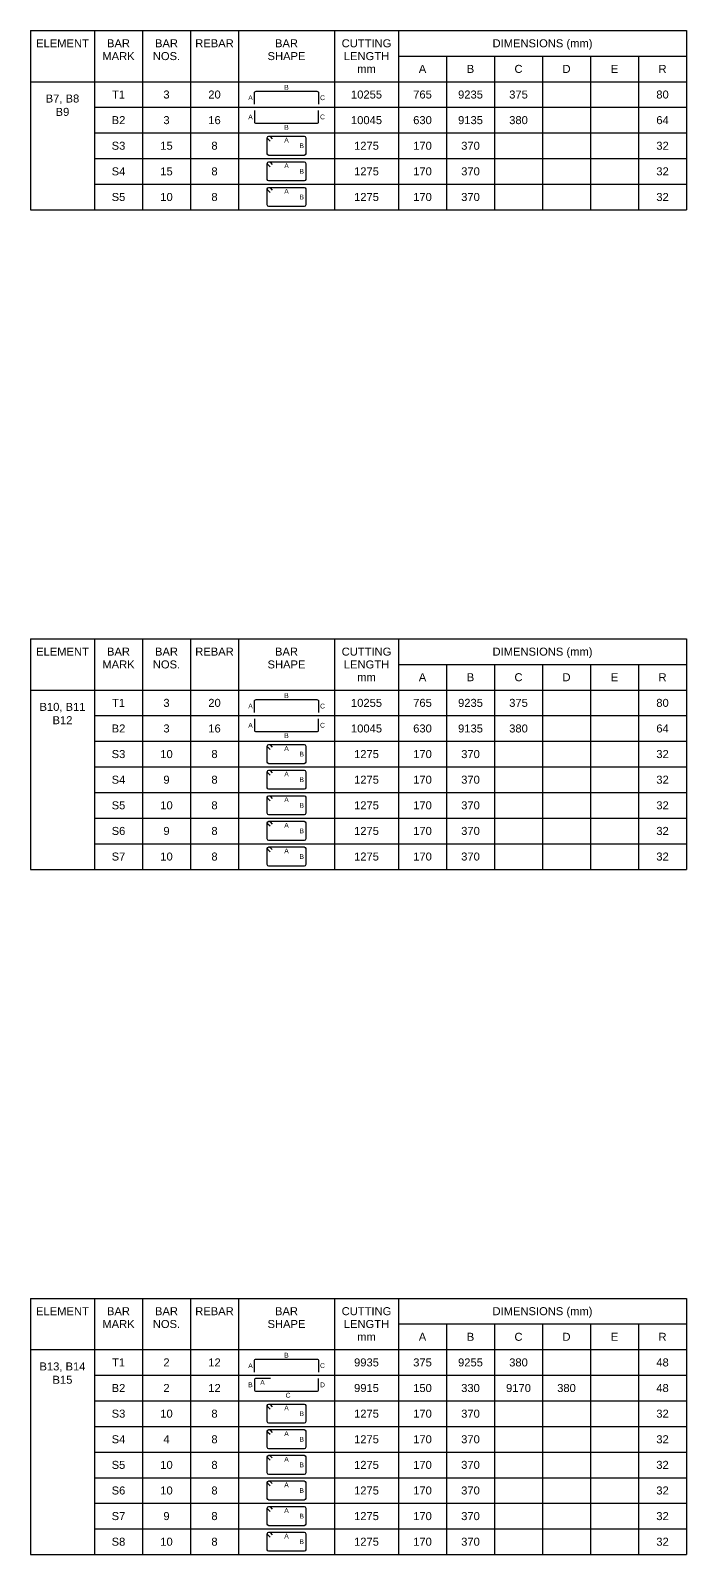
# Model space of a CAD drawing. Header units: inches. Extents: x -816171 to 9366335, y -450961 to 689132.
# Drawn here: x 4652819 to 4673319, y 267236 to 314836 of the extents above; entities that cross this region are included whole.
import ezdxf
from ezdxf.enums import TextEntityAlignment as Align

# ---------------------------------------------------------------- set-up
doc = ezdxf.new("R2010")
doc.units = ezdxf.units.IN
doc.header["$MEASUREMENT"] = 0
for name, color, linetype in [('Dimension', 31, 'Continuous'), ('Reinforcement', 130, 'Continuous'), ('Schedule Header', 4, 'Continuous'), ('Schedule Line', 60, 'Continuous'), ('Text', 31, 'Continuous')]:
    doc.layers.add(name, color=color, linetype=linetype)
doc.styles.add('SC-SansSerif', font='SansSerif')

msp = doc.modelspace()

# ---------------------------------------------------------------- linework, layer by layer
at = {"layer": 'Reinforcement'}
for points in [[(4659819.34613, 312535.78156), (4659819.34613, 312885.78156, -0.5), (4659869.34613, 312935.78156), (4661769.34613, 312935.78156, -0.5), (4661819.34613, 312885.78156), (4661819.34613, 312535.78156)], [(4659819.34613, 312335.78156), (4659819.34613, 311985.78156, 0.5), (4659869.34613, 311935.78156), (4661769.34613, 311935.78156, 0.5), (4661819.34613, 311985.78156), (4661819.34613, 312335.78156)], [(4660304.70206, 311379.71574), (4660233.99099, 311450.42602, -0.1989123674), (4660219.34613, 311485.78156, -0.4142046237), (4660269.34613, 311535.78156, -0.1989044359), (4660304.70128, 311521.13709), (4660375.41234, 311450.4268)], [(4660304.70206, 310579.71574), (4660233.99099, 310650.42602, -0.1989123674), (4660219.34613, 310685.78156, -0.4142046237), (4660269.34613, 310735.78156, -0.1989044359), (4660304.70128, 310721.13709), (4660375.41234, 310650.4268)], [(4660304.70206, 309779.71574), (4660233.99099, 309850.42602, -0.1989123674), (4660219.34613, 309885.78156, -0.4142046237), (4660269.34613, 309935.78156, -0.1989044359), (4660304.70128, 309921.13709), (4660375.41234, 309850.4268)], [(4659819.34613, 293535.78156), (4659819.34613, 293885.78156, -0.5), (4659869.34613, 293935.78156), (4661769.34613, 293935.78156, -0.5), (4661819.34613, 293885.78156), (4661819.34613, 293535.78156)], [(4659819.34613, 293335.78156), (4659819.34613, 292985.78156, 0.5), (4659869.34613, 292935.78156), (4661769.34613, 292935.78156, 0.5), (4661819.34613, 292985.78156), (4661819.34613, 293335.78156)], [(4660304.70206, 292379.71574), (4660233.99099, 292450.42602, -0.1989123674), (4660219.34613, 292485.78156, -0.4142046237), (4660269.34613, 292535.78156, -0.1989044359), (4660304.70128, 292521.13709), (4660375.41234, 292450.4268)], [(4660304.70206, 291579.71574), (4660233.99099, 291650.42602, -0.1989123674), (4660219.34613, 291685.78156, -0.4142046237), (4660269.34613, 291735.78156, -0.1989044359), (4660304.70128, 291721.13709), (4660375.41234, 291650.4268)], [(4660304.70206, 290779.71574), (4660233.99099, 290850.42602, -0.1989123674), (4660219.34613, 290885.78156, -0.4142046237), (4660269.34613, 290935.78156, -0.1989044359), (4660304.70128, 290921.13709), (4660375.41234, 290850.4268)], [(4660304.70206, 289979.71574), (4660233.99099, 290050.42602, -0.1989123674), (4660219.34613, 290085.78156, -0.4142046237), (4660269.34613, 290135.78156, -0.1989044359), (4660304.70128, 290121.13709), (4660375.41234, 290050.4268)], [(4660304.70206, 289179.71574), (4660233.99099, 289250.42602, -0.1989123674), (4660219.34613, 289285.78156, -0.4142046237), (4660269.34613, 289335.78156, -0.1989044359), (4660304.70128, 289321.13709), (4660375.41234, 289250.4268)], [(4659818.85555, 272935.78156), (4659818.85555, 273285.78156, -0.5), (4659868.85555, 273335.78156), (4661768.85555, 273335.78156, -0.5), (4661818.85555, 273285.78156), (4661818.85555, 272935.78156)], [(4660318.85555, 272735.78156), (4659868.85555, 272735.78156, 0.5), (4659818.85555, 272685.78156), (4659818.85555, 272385.78156, 0.5), (4659868.85555, 272335.78156), (4661768.85555, 272335.78156, 0.5), (4661818.85555, 272385.78156), (4661818.85555, 272735.78156)], [(4660304.21147, 271779.71574), (4660233.5004, 271850.42602, -0.1989123674), (4660218.85555, 271885.78156, -0.4142046237), (4660268.85555, 271935.78156, -0.1989044359), (4660304.21069, 271921.13709), (4660374.92176, 271850.4268)], [(4660304.21147, 270979.71574), (4660233.5004, 271050.42602, -0.1989123674), (4660218.85555, 271085.78156, -0.4142046237), (4660268.85555, 271135.78156, -0.1989044359), (4660304.21069, 271121.13709), (4660374.92176, 271050.4268)], [(4660304.21147, 270179.71574), (4660233.5004, 270250.42602, -0.1989123674), (4660218.85555, 270285.78156, -0.4142046237), (4660268.85555, 270335.78156, -0.1989044359), (4660304.21069, 270321.13709), (4660374.92176, 270250.4268)], [(4660304.21147, 269379.71574), (4660233.5004, 269450.42602, -0.1989123674), (4660218.85555, 269485.78156, -0.4142046237), (4660268.85555, 269535.78156, -0.1989044359), (4660304.21069, 269521.13709), (4660374.92176, 269450.4268)], [(4660304.21147, 268579.71574), (4660233.5004, 268650.42602, -0.1989123674), (4660218.85555, 268685.78156, -0.4142046237), (4660268.85555, 268735.78156, -0.1989044359), (4660304.21069, 268721.13709), (4660374.92176, 268650.4268)], [(4660304.21147, 267779.71574), (4660233.5004, 267850.42602, -0.1989123674), (4660218.85555, 267885.78156, -0.4142046237), (4660268.85555, 267935.78156, -0.1989044359), (4660304.21069, 267921.13709), (4660374.92176, 267850.4268)]]:
    msp.add_lwpolyline(points, format="xyb", dxfattribs=at)
for points in [[(4660219.34613, 311485.78156, -0.4142046237), (4660269.34613, 311535.78156), (4661369.34613, 311535.78156, -0.4142046237), (4661419.34613, 311485.78156), (4661419.34613, 310985.78156, -0.4142046237), (4661369.34613, 310935.78156), (4660269.34613, 310935.78156, -0.4142046237), (4660219.34613, 310985.78156)], [(4660219.34613, 310685.78156, -0.4142046237), (4660269.34613, 310735.78156), (4661369.34613, 310735.78156, -0.4142046237), (4661419.34613, 310685.78156), (4661419.34613, 310185.78156, -0.4142046237), (4661369.34613, 310135.78156), (4660269.34613, 310135.78156, -0.4142046237), (4660219.34613, 310185.78156)], [(4660219.34613, 309885.78156, -0.4142046237), (4660269.34613, 309935.78156), (4661369.34613, 309935.78156, -0.4142046237), (4661419.34613, 309885.78156), (4661419.34613, 309385.78156, -0.4142046237), (4661369.34613, 309335.78156), (4660269.34613, 309335.78156, -0.4142046237), (4660219.34613, 309385.78156)], [(4660219.34613, 292485.78156, -0.4142046237), (4660269.34613, 292535.78156), (4661369.34613, 292535.78156, -0.4142046237), (4661419.34613, 292485.78156), (4661419.34613, 291985.78156, -0.4142046237), (4661369.34613, 291935.78156), (4660269.34613, 291935.78156, -0.4142046237), (4660219.34613, 291985.78156)], [(4660219.34613, 291685.78156, -0.4142046237), (4660269.34613, 291735.78156), (4661369.34613, 291735.78156, -0.4142046237), (4661419.34613, 291685.78156), (4661419.34613, 291185.78156, -0.4142046237), (4661369.34613, 291135.78156), (4660269.34613, 291135.78156, -0.4142046237), (4660219.34613, 291185.78156)], [(4660219.34613, 290885.78156, -0.4142046237), (4660269.34613, 290935.78156), (4661369.34613, 290935.78156, -0.4142046237), (4661419.34613, 290885.78156), (4661419.34613, 290385.78156, -0.4142046237), (4661369.34613, 290335.78156), (4660269.34613, 290335.78156, -0.4142046237), (4660219.34613, 290385.78156)], [(4660219.34613, 290085.78156, -0.4142046237), (4660269.34613, 290135.78156), (4661369.34613, 290135.78156, -0.4142046237), (4661419.34613, 290085.78156), (4661419.34613, 289585.78156, -0.4142046237), (4661369.34613, 289535.78156), (4660269.34613, 289535.78156, -0.4142046237), (4660219.34613, 289585.78156)], [(4660219.34613, 289285.78156, -0.4142046237), (4660269.34613, 289335.78156), (4661369.34613, 289335.78156, -0.4142046237), (4661419.34613, 289285.78156), (4661419.34613, 288785.78156, -0.4142046237), (4661369.34613, 288735.78156), (4660269.34613, 288735.78156, -0.4142046237), (4660219.34613, 288785.78156)], [(4660218.85555, 271885.78156, -0.4142046237), (4660268.85555, 271935.78156), (4661368.85555, 271935.78156, -0.4142046237), (4661418.85555, 271885.78156), (4661418.85555, 271385.78156, -0.4142046237), (4661368.85555, 271335.78156), (4660268.85555, 271335.78156, -0.4142046237), (4660218.85555, 271385.78156)], [(4660218.85555, 271085.78156, -0.4142046237), (4660268.85555, 271135.78156), (4661368.85555, 271135.78156, -0.4142046237), (4661418.85555, 271085.78156), (4661418.85555, 270585.78156, -0.4142046237), (4661368.85555, 270535.78156), (4660268.85555, 270535.78156, -0.4142046237), (4660218.85555, 270585.78156)], [(4660218.85555, 270285.78156, -0.4142046237), (4660268.85555, 270335.78156), (4661368.85555, 270335.78156, -0.4142046237), (4661418.85555, 270285.78156), (4661418.85555, 269785.78156, -0.4142046237), (4661368.85555, 269735.78156), (4660268.85555, 269735.78156, -0.4142046237), (4660218.85555, 269785.78156)], [(4660218.85555, 269485.78156, -0.4142046237), (4660268.85555, 269535.78156), (4661368.85555, 269535.78156, -0.4142046237), (4661418.85555, 269485.78156), (4661418.85555, 268985.78156, -0.4142046237), (4661368.85555, 268935.78156), (4660268.85555, 268935.78156, -0.4142046237), (4660218.85555, 268985.78156)], [(4660218.85555, 268685.78156, -0.4142046237), (4660268.85555, 268735.78156), (4661368.85555, 268735.78156, -0.4142046237), (4661418.85555, 268685.78156), (4661418.85555, 268185.78156, -0.4142046237), (4661368.85555, 268135.78156), (4660268.85555, 268135.78156, -0.4142046237), (4660218.85555, 268185.78156)], [(4660218.85555, 267885.78156, -0.4142046237), (4660268.85555, 267935.78156), (4661368.85555, 267935.78156, -0.4142046237), (4661418.85555, 267885.78156), (4661418.85555, 267385.78156, -0.4142046237), (4661368.85555, 267335.78156), (4660268.85555, 267335.78156, -0.4142046237), (4660218.85555, 267385.78156)]]:
    msp.add_lwpolyline(points, format="xyb", close=True, dxfattribs=at)
at = {"layer": 'Schedule Line'}
for p, q in [((4652819.34613, 314835.78156), (4673319.34613, 314835.78156)), ((4652819.34613, 314835.78156), (4652819.34613, 309235.78156)), ((4654819.34613, 314835.78156), (4654819.34613, 309235.78156)), ((4656319.34613, 314835.78156), (4656319.34613, 309235.78156)), ((4657819.34613, 314835.78156), (4657819.34613, 309235.78156)), ((4659319.34613, 314835.78156), (4659319.34613, 309235.78156)), ((4662319.34613, 314835.78156), (4662319.34613, 309235.78156)), ((4664319.34613, 314835.78156), (4664319.34613, 309235.78156)), ((4673319.34613, 314835.78156), (4673319.34613, 309235.78156)), ((4664319.34613, 314035.78156), (4673319.34613, 314035.78156)), ((4665819.34613, 314035.78156), (4665819.34613, 309235.78156)), ((4667319.34613, 314035.78156), (4667319.34613, 309235.78156)), ((4668819.34613, 314035.78156), (4668819.34613, 309235.78156)), ((4670319.34613, 314035.78156), (4670319.34613, 309235.78156)), ((4671819.34613, 314035.78156), (4671819.34613, 309235.78156)), ((4652819.34613, 313235.78156), (4673319.34613, 313235.78156)), ((4654819.34613, 312435.78156), (4673319.34613, 312435.78156)), ((4654819.34613, 311635.78156), (4673319.34613, 311635.78156)), ((4654819.34613, 310835.78156), (4673319.34613, 310835.78156)), ((4654819.34613, 310035.78156), (4673319.34613, 310035.78156)), ((4652819.34613, 309235.78156), (4673319.34613, 309235.78156)), ((4654819.34613, 309235.78156), (4673319.34613, 309235.78156)), ((4652819.34613, 295835.78156), (4673319.34613, 295835.78156)), ((4652819.34613, 295835.78156), (4652819.34613, 288635.78156)), ((4654819.34613, 295835.78156), (4654819.34613, 288635.78156)), ((4656319.34613, 295835.78156), (4656319.34613, 288635.78156)), ((4657819.34613, 295835.78156), (4657819.34613, 288635.78156)), ((4659319.34613, 295835.78156), (4659319.34613, 288635.78156)), ((4662319.34613, 295835.78156), (4662319.34613, 288635.78156)), ((4664319.34613, 295835.78156), (4664319.34613, 288635.78156)), ((4673319.34613, 295835.78156), (4673319.34613, 288635.78156)), ((4664319.34613, 295035.78156), (4673319.34613, 295035.78156)), ((4665819.34613, 295035.78156), (4665819.34613, 288635.78156)), ((4667319.34613, 295035.78156), (4667319.34613, 288635.78156)), ((4668819.34613, 295035.78156), (4668819.34613, 288635.78156)), ((4670319.34613, 295035.78156), (4670319.34613, 288635.78156)), ((4671819.34613, 295035.78156), (4671819.34613, 288635.78156)), ((4652819.34613, 294235.78156), (4673319.34613, 294235.78156)), ((4654819.34613, 293435.78156), (4673319.34613, 293435.78156)), ((4654819.34613, 292635.78156), (4673319.34613, 292635.78156)), ((4654819.34613, 291835.78156), (4673319.34613, 291835.78156)), ((4654819.34613, 291035.78156), (4673319.34613, 291035.78156)), ((4654819.34613, 290235.78156), (4673319.34613, 290235.78156)), ((4654819.34613, 289435.78156), (4673319.34613, 289435.78156)), ((4652819.34613, 288635.78156), (4673319.34613, 288635.78156)), ((4654819.34613, 288635.78156), (4673319.34613, 288635.78156)), ((4652818.85555, 275235.78156), (4673318.85555, 275235.78156)), ((4652818.85555, 275235.78156), (4652818.85555, 267235.78156)), ((4654818.85555, 275235.78156), (4654818.85555, 267235.78156)), ((4656318.85555, 275235.78156), (4656318.85555, 267235.78156)), ((4657818.85555, 275235.78156), (4657818.85555, 267235.78156)), ((4659318.85555, 275235.78156), (4659318.85555, 267235.78156)), ((4662318.85555, 275235.78156), (4662318.85555, 267235.78156)), ((4664318.85555, 275235.78156), (4664318.85555, 267235.78156)), ((4673318.85555, 275235.78156), (4673318.85555, 267235.78156)), ((4664318.85555, 274435.78156), (4673318.85555, 274435.78156)), ((4665818.85555, 274435.78156), (4665818.85555, 267235.78156)), ((4667318.85555, 274435.78156), (4667318.85555, 267235.78156)), ((4668818.85555, 274435.78156), (4668818.85555, 267235.78156)), ((4670318.85555, 274435.78156), (4670318.85555, 267235.78156)), ((4671818.85555, 274435.78156), (4671818.85555, 267235.78156)), ((4652818.85555, 273635.78156), (4673318.85555, 273635.78156)), ((4654818.85555, 272835.78156), (4673318.85555, 272835.78156)), ((4654818.85555, 272035.78156), (4673318.85555, 272035.78156)), ((4654818.85555, 271235.78156), (4673318.85555, 271235.78156)), ((4654818.85555, 270435.78156), (4673318.85555, 270435.78156)), ((4654818.85555, 269635.78156), (4673318.85555, 269635.78156)), ((4654818.85555, 268835.78156), (4673318.85555, 268835.78156)), ((4654818.85555, 268035.78156), (4673318.85555, 268035.78156)), ((4652818.85555, 267235.78156), (4673318.85555, 267235.78156)), ((4654818.85555, 267235.78156), (4673318.85555, 267235.78156))]:
    msp.add_line(p, q, dxfattribs=at)

# ---------------------------------------------------------------- texts
at = {"layer": 'Dimension', "style": 'SC-SansSerif'}
for s, p in [('A', (4659694.34613, 312735.78156)), ('B', (4660819.34613, 313060.78156)), ('C', (4661944.34613, 312735.78156)), ('A', (4659694.34613, 312135.78156)), ('B', (4660819.34613, 311810.78156)), ('C', (4661944.34613, 312135.78156)), ('A', (4660819.34613, 311410.78156)), ('B', (4661294.34613, 311235.78156)), ('A', (4660819.34613, 310610.78156)), ('B', (4661294.34613, 310435.78156)), ('A', (4660819.34613, 309810.78156)), ('B', (4661294.34613, 309635.78156)), ('A', (4659694.34613, 293735.78156)), ('B', (4660819.34613, 294060.78156)), ('C', (4661944.34613, 293735.78156)), ('A', (4659694.34613, 293135.78156)), ('B', (4660819.34613, 292810.78156)), ('C', (4661944.34613, 293135.78156)), ('A', (4660819.34613, 292410.78156)), ('B', (4661294.34613, 292235.78156)), ('A', (4660819.34613, 291610.78156)), ('B', (4661294.34613, 291435.78156)), ('A', (4660819.34613, 290810.78156)), ('B', (4661294.34613, 290635.78156)), ('A', (4660819.34613, 290010.78156)), ('B', (4661294.34613, 289835.78156)), ('A', (4660819.34613, 289210.78156)), ('B', (4661294.34613, 289035.78156)), ('B', (4660818.85555, 273460.78156)), ('A', (4659693.85555, 273135.78156)), ('C', (4661943.85555, 273135.78156)), ('B', (4659693.85555, 272535.78156)), ('A', (4660068.85555, 272610.78156)), ('C', (4660868.85555, 272210.78156)), ('D', (4661943.85555, 272535.78156)), ('A', (4660818.85555, 271810.78156)), ('B', (4661293.85555, 271635.78156)), ('A', (4660818.85555, 271010.78156)), ('B', (4661293.85555, 270835.78156)), ('A', (4660818.85555, 270210.78156)), ('B', (4661293.85555, 270035.78156)), ('A', (4660818.85555, 269410.78156)), ('B', (4661293.85555, 269235.78156)), ('A', (4660818.85555, 268610.78156)), ('B', (4661293.85555, 268435.78156)), ('A', (4660818.85555, 267810.78156)), ('B', (4661293.85555, 267635.78156))]:
    msp.add_text(s, height=150, dxfattribs=at).set_placement(p, align=Align.MIDDLE_CENTER)
at = {"layer": 'Schedule Header', "style": 'SC-SansSerif'}
for s, p in [('ELEMENT', (4653819.34613, 314435.78156)), ('MARK', (4655569.34613, 314035.78156)), ('BAR', (4655569.34613, 314435.78156)), ('NOS.', (4657069.34613, 314035.78156)), ('BAR', (4657069.34613, 314435.78156)), ('REBAR', (4658569.34613, 314435.78156)), ('SHAPE', (4660819.34613, 314035.78156)), ('BAR', (4660819.34613, 314435.78156)), ('CUTTING', (4663319.34613, 314435.78156)), ('LENGTH', (4663319.34613, 314035.78156)), ('DIMENSIONS (mm)', (4668819.34613, 314435.78156)), ('mm', (4663319.34613, 313635.78156)), ('A', (4665069.34613, 313635.78156)), ('B', (4666569.34613, 313635.78156)), ('C', (4668069.34613, 313635.78156)), ('D', (4669569.34613, 313635.78156)), ('E', (4671069.34613, 313635.78156)), ('R', (4672569.34613, 313635.78156)), ('ELEMENT', (4653819.34613, 295435.78156)), ('MARK', (4655569.34613, 295035.78156)), ('BAR', (4655569.34613, 295435.78156)), ('NOS.', (4657069.34613, 295035.78156)), ('BAR', (4657069.34613, 295435.78156)), ('REBAR', (4658569.34613, 295435.78156)), ('SHAPE', (4660819.34613, 295035.78156)), ('BAR', (4660819.34613, 295435.78156)), ('CUTTING', (4663319.34613, 295435.78156)), ('LENGTH', (4663319.34613, 295035.78156)), ('DIMENSIONS (mm)', (4668819.34613, 295435.78156)), ('mm', (4663319.34613, 294635.78156)), ('A', (4665069.34613, 294635.78156)), ('B', (4666569.34613, 294635.78156)), ('C', (4668069.34613, 294635.78156)), ('D', (4669569.34613, 294635.78156)), ('E', (4671069.34613, 294635.78156)), ('R', (4672569.34613, 294635.78156)), ('ELEMENT', (4653818.85555, 274835.78156)), ('BAR', (4655568.85555, 274835.78156)), ('BAR', (4657068.85555, 274835.78156)), ('REBAR', (4658568.85555, 274835.78156)), ('BAR', (4660818.85555, 274835.78156)), ('CUTTING', (4663318.85555, 274835.78156)), ('DIMENSIONS (mm)', (4668818.85555, 274835.78156)), ('MARK', (4655568.85555, 274435.78156)), ('NOS.', (4657068.85555, 274435.78156)), ('SHAPE', (4660818.85555, 274435.78156)), ('LENGTH', (4663318.85555, 274435.78156)), ('mm', (4663318.85555, 274035.78156)), ('A', (4665068.85555, 274035.78156)), ('B', (4666568.85555, 274035.78156)), ('C', (4668068.85555, 274035.78156)), ('D', (4669568.85555, 274035.78156)), ('E', (4671068.85555, 274035.78156)), ('R', (4672568.85555, 274035.78156))]:
    msp.add_text(s, height=250, dxfattribs=at).set_placement(p, align=Align.MIDDLE_CENTER)
at = {"layer": 'Text', "style": 'SC-SansSerif'}
for s, p in [('T1', (4655569.34613, 312835.78156)), ('3', (4657069.34613, 312835.78156)), ('20', (4658569.34613, 312835.78156)), ('10255', (4663319.34613, 312835.78156)), ('765', (4665069.34613, 312835.78156)), ('9235', (4666569.34613, 312835.78156)), ('375', (4668069.34613, 312835.78156)), ('80', (4672569.34613, 312835.78156)), ('B2', (4655569.34613, 312035.78156)), ('3', (4657069.34613, 312035.78156)), ('16', (4658569.34613, 312035.78156)), ('10045', (4663319.34613, 312035.78156)), ('630', (4665069.34613, 312035.78156)), ('9135', (4666569.34613, 312035.78156)), ('380', (4668069.34613, 312035.78156)), ('64', (4672569.34613, 312035.78156)), ('S3', (4655569.34613, 311235.78156)), ('15', (4657069.34613, 311235.78156)), ('8', (4658569.34613, 311235.78156)), ('1275', (4663319.34613, 311235.78156)), ('170', (4665069.34613, 311235.78156)), ('370', (4666569.34613, 311235.78156)), ('32', (4672569.34613, 311235.78156)), ('S4', (4655569.34613, 310435.78156)), ('15', (4657069.34613, 310435.78156)), ('8', (4658569.34613, 310435.78156)), ('1275', (4663319.34613, 310435.78156)), ('170', (4665069.34613, 310435.78156)), ('370', (4666569.34613, 310435.78156)), ('32', (4672569.34613, 310435.78156)), ('S5', (4655569.34613, 309635.78156)), ('10', (4657069.34613, 309635.78156)), ('8', (4658569.34613, 309635.78156)), ('1275', (4663319.34613, 309635.78156)), ('170', (4665069.34613, 309635.78156)), ('370', (4666569.34613, 309635.78156)), ('32', (4672569.34613, 309635.78156)), ('T1', (4655569.34613, 293835.78156)), ('3', (4657069.34613, 293835.78156)), ('20', (4658569.34613, 293835.78156)), ('10255', (4663319.34613, 293835.78156)), ('765', (4665069.34613, 293835.78156)), ('9235', (4666569.34613, 293835.78156)), ('375', (4668069.34613, 293835.78156)), ('80', (4672569.34613, 293835.78156)), ('B2', (4655569.34613, 293035.78156)), ('3', (4657069.34613, 293035.78156)), ('16', (4658569.34613, 293035.78156)), ('10045', (4663319.34613, 293035.78156)), ('630', (4665069.34613, 293035.78156)), ('9135', (4666569.34613, 293035.78156)), ('380', (4668069.34613, 293035.78156)), ('64', (4672569.34613, 293035.78156)), ('S3', (4655569.34613, 292235.78156)), ('10', (4657069.34613, 292235.78156)), ('8', (4658569.34613, 292235.78156)), ('1275', (4663319.34613, 292235.78156)), ('170', (4665069.34613, 292235.78156)), ('370', (4666569.34613, 292235.78156)), ('32', (4672569.34613, 292235.78156)), ('S4', (4655569.34613, 291435.78156)), ('9', (4657069.34613, 291435.78156)), ('8', (4658569.34613, 291435.78156)), ('1275', (4663319.34613, 291435.78156)), ('170', (4665069.34613, 291435.78156)), ('370', (4666569.34613, 291435.78156)), ('32', (4672569.34613, 291435.78156)), ('S5', (4655569.34613, 290635.78156)), ('10', (4657069.34613, 290635.78156)), ('8', (4658569.34613, 290635.78156)), ('1275', (4663319.34613, 290635.78156)), ('170', (4665069.34613, 290635.78156)), ('370', (4666569.34613, 290635.78156)), ('32', (4672569.34613, 290635.78156)), ('S6', (4655569.34613, 289835.78156)), ('9', (4657069.34613, 289835.78156)), ('8', (4658569.34613, 289835.78156)), ('1275', (4663319.34613, 289835.78156)), ('170', (4665069.34613, 289835.78156)), ('370', (4666569.34613, 289835.78156)), ('32', (4672569.34613, 289835.78156)), ('S7', (4655569.34613, 289035.78156)), ('10', (4657069.34613, 289035.78156)), ('8', (4658569.34613, 289035.78156)), ('1275', (4663319.34613, 289035.78156)), ('170', (4665069.34613, 289035.78156)), ('370', (4666569.34613, 289035.78156)), ('32', (4672569.34613, 289035.78156)), ('T1', (4655568.85555, 273235.78156)), ('2', (4657068.85555, 273235.78156)), ('12', (4658568.85555, 273235.78156)), ('9935', (4663318.85555, 273235.78156)), ('375', (4665068.85555, 273235.78156)), ('9255', (4666568.85555, 273235.78156)), ('380', (4668068.85555, 273235.78156)), ('48', (4672568.85555, 273235.78156)), ('B2', (4655568.85555, 272435.78156)), ('2', (4657068.85555, 272435.78156)), ('12', (4658568.85555, 272435.78156)), ('9915', (4663318.85555, 272435.78156)), ('150', (4665068.85555, 272435.78156)), ('330', (4666568.85555, 272435.78156)), ('9170', (4668068.85555, 272435.78156)), ('380', (4669568.85555, 272435.78156)), ('48', (4672568.85555, 272435.78156)), ('S3', (4655568.85555, 271635.78156)), ('10', (4657068.85555, 271635.78156)), ('8', (4658568.85555, 271635.78156)), ('1275', (4663318.85555, 271635.78156)), ('170', (4665068.85555, 271635.78156)), ('370', (4666568.85555, 271635.78156)), ('32', (4672568.85555, 271635.78156)), ('S4', (4655568.85555, 270835.78156)), ('4', (4657068.85555, 270835.78156)), ('8', (4658568.85555, 270835.78156)), ('1275', (4663318.85555, 270835.78156)), ('170', (4665068.85555, 270835.78156)), ('370', (4666568.85555, 270835.78156)), ('32', (4672568.85555, 270835.78156)), ('S5', (4655568.85555, 270035.78156)), ('10', (4657068.85555, 270035.78156)), ('8', (4658568.85555, 270035.78156)), ('1275', (4663318.85555, 270035.78156)), ('170', (4665068.85555, 270035.78156)), ('370', (4666568.85555, 270035.78156)), ('32', (4672568.85555, 270035.78156)), ('S6', (4655568.85555, 269235.78156)), ('10', (4657068.85555, 269235.78156)), ('8', (4658568.85555, 269235.78156)), ('1275', (4663318.85555, 269235.78156)), ('170', (4665068.85555, 269235.78156)), ('370', (4666568.85555, 269235.78156)), ('32', (4672568.85555, 269235.78156)), ('S7', (4655568.85555, 268435.78156)), ('9', (4657068.85555, 268435.78156)), ('8', (4658568.85555, 268435.78156)), ('1275', (4663318.85555, 268435.78156)), ('170', (4665068.85555, 268435.78156)), ('370', (4666568.85555, 268435.78156)), ('32', (4672568.85555, 268435.78156)), ('S8', (4655568.85555, 267635.78156)), ('10', (4657068.85555, 267635.78156)), ('8', (4658568.85555, 267635.78156)), ('1275', (4663318.85555, 267635.78156)), ('170', (4665068.85555, 267635.78156)), ('370', (4666568.85555, 267635.78156)), ('32', (4672568.85555, 267635.78156))]:
    msp.add_text(s, height=250, dxfattribs=at).set_placement(p, align=Align.MIDDLE_CENTER)
at = {"layer": 'Text', "char_height": 250, "attachment_point": 2, "style": 'SC-SansSerif'}
for s, insert in [('B7, B8\\PB9', (4653819.34613, 312835.78156)), ('B10, B11\\PB12', (4653819.34613, 293835.78156)), ('B13, B14\\PB15', (4653818.85555, 273235.78156))]:
    msp.add_mtext(s, dxfattribs=dict(at, insert=insert))

doc.saveas('drawing.dxf')
